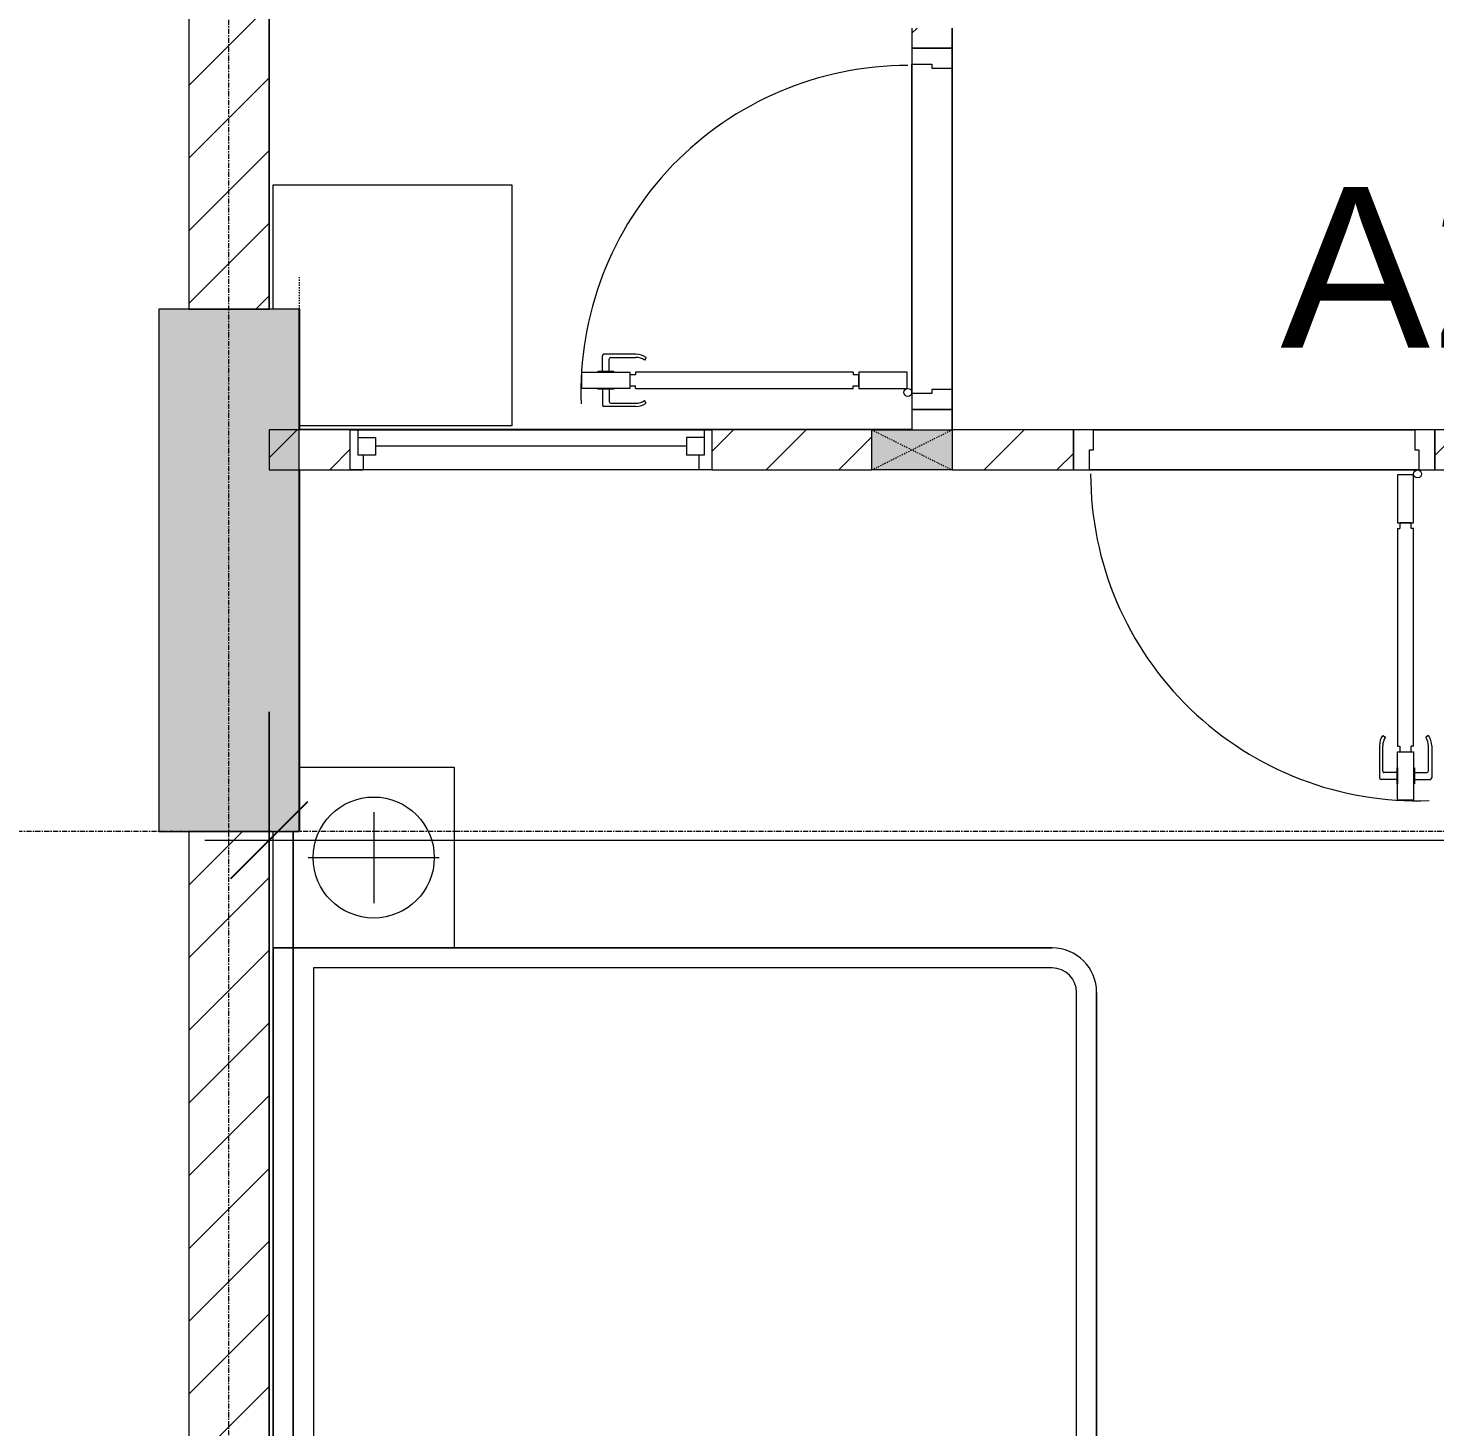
# Model space of a CAD drawing. Header units: millimetres. Extents: x 1591 to 240306, y -15958 to 82755.
# Drawn here: x 94054 to 97556, y 37754 to 41237 of the extents above; entities that cross this region are included whole.
import ezdxf

# ---------------------------------------------------------------- set-up
doc = ezdxf.new("R2010")
doc.units = ezdxf.units.MM
for name, pattern in [('Dash', [6, 3, -3]), ('Dash 1_8_', [6.35, 3.175, -3.175]), ('Grid Line', [22.225, 12.7, -3.175, 3.175, -3.175])]:
    doc.linetypes.add(name, pattern=pattern)
for name, color, linetype, lineweight in [('0-1', 7, 'Continuous', 5), ('A-ANNO-DIMS', 211, 'Continuous', 9), ('A-ANNO-DIMS-160', 211, 'Continuous', 9), ('A-AREA', 32, 'Dash 1_8_', 9), ('A-AREA-IDEN', 2, 'Continuous', 9), ('A-DETL-GENF-1', 9, 'Continuous', 9), ('A-DOOR-1', 254, 'Continuous', 9), ('A-DOOR-2', 9, 'Continuous', 9), ('A-FLOR-1', 250, 'Continuous', 9), ('A-FLOR-2', 9, 'Continuous', 9), ('A-GLAZ-1', 254, 'Continuous', 9), ('A-GLAZ-2', 9, 'Continuous', 9), ('A-WALL-1', 253, 'Continuous', 18), ('A-WALL-2', 9, 'Continuous', 9), ('A-WALL-3', 113, 'Continuous', 18), ('A-WALL-PATT-1', 10, 'Continuous', 9), ('A-WALL-PATT-2', 111, 'Continuous', 9), ('G-IMPT-1', 254, 'Continuous', 9), ('I-FURN-1', 254, 'Continuous', 9), ('S-COLS', 52, 'Continuous', 9), ('S-COLS-1', 52, 'Continuous', 5), ('S-COLS-2', 7, 'Continuous', 18), ('S-COLS-3', 254, 'Continuous', 9), ('S-COLS-4', 253, 'Continuous', 18), ('S-COLS-HDLN-1', 9, 'Dash', 9), ('S-GRID-1', 1, 'Grid Line', 9)]:
    doc.layers.add(name, color=color, linetype=linetype, lineweight=lineweight)
doc.styles.add('Arial_6', font='arial_0.ttf', dxfattribs={"height": 400})
doc.styles.add('UTM Avo', font='UTM Avo.ttf', dxfattribs={"width": 0.9, "height": 400})
doc.dimstyles.new('1_Dim_chi_tiet_2_5_1', dxfattribs={"dimscale": 304.8, "dimtxt": 399.720379, "dimasz": 0.629921, "dimexe": 0.524934, "dimexo": 0.0625, "dimgap": 0.052493, "dimtad": 1, "dimdec": 0, "dimrnd": 5, "dimzin": 0, "dimdsep": 46, "dimtxsty": 'UTM Avo', "dimblk1": 'OBLIQUE', "dimblk2": 'OBLIQUE', "dimsah": 1, "dimcen": 0.09, "dimdle": 0.524934, "dimazin": 0, "dimtfac": 1, "dimtdec": 4, "dimtix": 1, "dimtmove": 0, "dimatfit": 3, "dimfxl": 1.049869, "dimfxlon": 1, "dimtvp": 1, "dimtolj": 1, "dimtzin": 0, "dimarcsym": 2})
pattern_1 = [(45, (0, 0), (-90.50967, 90.50967), [])]
pattern_2 = [(45, (11001.35, 0), (-90.50967, 90.50967), [])]

# ---------------------------------------------------------------- blocks, each defined once
blk = doc.blocks.new('NCV_TKTC_KET CAU_rvt-1-TKCS_MB TẦNG 3-4')
at = {"layer": 'S-COLS-1'}
blk.add_hatch(color=256, dxfattribs=at).paths.add_polyline_path([(83727.6, 39236.9), (83727.6, 40536.9), (83377.6, 40536.9), (83377.6, 39236.9), (83519.1, 39236.9)])
at = {"layer": 'A-FLOR-1'}
for p, q in [((85252.5, 41237), (85252.5, 40237.8)), ((85252.5, 40237.8), (83727.6, 40237.8))]:
    blk.add_line(p, q, dxfattribs=at)
at = {"layer": 'S-COLS-2'}
for p, q in [((83727.6, 40536.9), (83377.6, 40536.9)), ((83377.6, 40536.9), (83377.6, 39236.9)), ((83727.6, 39236.9), (83727.6, 40536.9)), ((83377.6, 39236.9), (83727.6, 39236.9))]:
    blk.add_line(p, q, dxfattribs=at)
blk = doc.blocks.new('DOOR_CW_01 CANH MO-PANEL KINH - DIW_01-900x2200-CỬA GỖ VÂN LAMINATE-553393-TKCS_MB TẦNG 3-4')
at = {"layer": 'A-DETL-GENF-1'}
for p, q in [((-397, 872), (-357, 872)), ((-397, 752), (-397, 872)), ((-357, 872), (-357, 752)), ((-442, 737), (-442, 816.5)), ((-399, 820.5), (-438, 820.5)), ((-399, 831.8), (-397, 831.8)), ((-399, 792.2), (-399, 831.8)), ((-397, 792.2), (-397, 831.8)), ((-357, 792.2), (-357, 831.8)), ((-355, 831.8), (-357, 831.8)), ((-355, 792.2), (-355, 831.8)), ((-355, 820.5), (-316, 820.5)), ((-312, 737), (-312, 816.5)), ((-434, 799.5), (-434, 737)), ((-399, 803.5), (-430, 803.5)), ((-397, 792.2), (-399, 792.2)), ((-357, 792.2), (-355, 792.2)), ((-355, 803.5), (-324, 803.5)), ((-320, 799.5), (-320, 737)), ((-357, 752), (-397, 752)), ((-397, 738), (-391, 738)), ((-397, 738), (-397, 196)), ((-363, 752), (-391, 752)), ((-391, 752), (-391, 738)), ((-363, 738), (-363, 752)), ((-357, 738), (-363, 738)), ((-357, 196), (-357, 738)), ((-433.9, 711.2), (-427.3, 715.8)), ((-320.1, 711.2), (-326.7, 715.8)), ((-397, 196), (-391, 196)), ((-357, 182), (-397, 182)), ((-397, 182), (-397, 62)), ((-391, 196), (-391, 182)), ((-391, 182), (-363, 182)), ((-357, 196), (-363, 196)), ((-363, 182), (-363, 196)), ((-357, 62), (-357, 182)), ((-397, 62), (-357, 62))]:
    blk.add_line(p, q, dxfattribs=at)
blk.add_circle((-407, 60), 10, dxfattribs=at)
for centre, radius, start, end in [((-407, 60), 814, 360, 92), ((-438, 816.5), 4, 90, 180), ((-316, 816.5), 4, 0, 90), ((-430, 799.5), 4, 90, 180), ((-324, 799.5), 4, 360, 90), ((-397, 737), 45, 180, 215), ((-397, 737), 37, 180, 215), ((-357, 737), 37, 325, 0), ((-357, 737), 45, 325, 0)]:
    blk.add_arc(centre, radius, start, end, dxfattribs=at)
at = {"layer": 'A-DOOR-2'}
for p, q in [((-410, 50), (-450, 50)), ((-450, 50), (-450, -50)), ((-410, 0), (-410, 50)), ((-407, 50), (-382, 50)), ((450, 50), (410, 50)), ((410, 50), (410, 0)), ((450, -50), (450, 50)), ((-400, 0), (-410, 0)), ((-400, -50), (-400, 0)), ((410, 0), (400, 0)), ((400, 0), (400, -50)), ((-450, -50), (-400, -50)), ((400, -50), (450, -50))]:
    blk.add_line(p, q, dxfattribs=at)
blk = doc.blocks.new('M_Fixed - 900 x 1400-901191-TKCS_MB TẦNG 3-4')
at = {"layer": 'A-GLAZ-2'}
for p, q in [((-450, 37), (-418, 37)), ((-418, 0), (-418, 37)), ((418, 0), (418, 37)), ((450, 37), (418, 37)), ((-431, -63), (-431, 0)), ((-431, 0), (-387, 0)), ((-387, -44), (-387, 0)), ((387, 0), (431, 0)), ((387, -44), (387, 0)), ((431, -63), (431, 0)), ((-387, -22), (387, -22)), ((-450, -63), (-431, -63)), ((-431, -44), (-387, -44)), ((431, -44), (387, -44)), ((448.9, -63), (431, -63))]:
    blk.add_line(p, q, dxfattribs=at)
blk = doc.blocks.new('GIUONG NGU-2TAB-1600x2000 - GIUONG NGU-2TAB-1600x2000-V116-TKCS_MB TẦNG 3-4')
at = {"layer": 'I-FURN-1'}
for p, q in [((569.6, 2050), (1997.1, 2050)), ((1997.1, 2050), (569.6, 2050)), ((1997.1, 2000), (569.6, 2000)), ((458.5, 50), (458.5, 1938.9)), ((458.5, 1938.9), (458.5, 50)), ((508.5, 1938.9), (508.5, 100)), ((2058.2, 100), (2058.2, 1938.9)), ((2108.2, 1938.9), (2108.2, 50)), ((2108.2, 50), (2108.2, 1938.9)), ((8.5, 65), (8.5, 450.3)), ((8.5, 450.3), (458.5, 450.3)), ((8.5, 450.3), (458.5, 450.3)), ((8.5, 65), (8.5, 450.3)), ((458.5, 450.3), (458.5, 50)), ((458.5, 450.3), (458.5, 50)), ((2108.2, 50), (2108.2, 450.3)), ((2108.2, 450.3), (2558.2, 450.3)), ((2108.2, 450.3), (2108.2, 50)), ((2558.2, 450.3), (2108.2, 450.3)), ((2558.2, 450.3), (2558.2, 50)), ((2558.2, 50), (2558.2, 450.3)), ((233.5, 86.8), (233.5, 413.5)), ((2333.2, 86.8), (2333.2, 413.5)), ((120.2, 250.2), (346.8, 250.2)), ((2446.5, 250.2), (2219.8, 250.2)), ((508.5, 100), (2058.2, 100)), ((458.5, 50), (168.3, 50)), ((168.3, 50), (458.5, 50)), ((458.5, 50), (168.3, 50)), ((2108.2, 50), (458.5, 50)), ((458.5, 50), (458.5, 0)), ((458.5, 0), (458.5, 50)), ((458.5, 50), (2108.2, 50)), ((458.5, 50), (2108.2, 50)), ((2558.2, 50), (2108.2, 50)), ((2108.2, 50), (2558.2, 50)), ((2108.2, 0), (2108.2, 50)), ((2108.2, 50), (2108.2, 0)), ((2108.2, 50), (2558.2, 50)), ((2558.2, 50), (2558.2, 0)), ((458.5, 0), (168.3, 0)), ((2108.2, 0), (458.5, 0)), ((458.5, 0), (2108.2, 0)), ((2558.2, 0), (2108.2, 0))]:
    blk.add_line(p, q, dxfattribs=at)
for centre in [(233.5, 250.2), (2333.2, 250.2)]:
    blk.add_circle(centre, 150.7, dxfattribs=at)
for centre, radius, start, end in [((569.6, 1938.9), 111.1, 90, 180), ((569.6, 1938.9), 111.1, 90, 180), ((1997.1, 1938.9), 111.1, 0, 90), ((1997.1, 1938.9), 111.1, 360, 90), ((569.6, 1938.9), 61.1, 90, 180), ((1997.1, 1938.9), 61.1, 360, 90)]:
    blk.add_arc(centre, radius, start, end, dxfattribs=at)
blk = doc.blocks.new('MAY GIAT - MAY GIAT_dwg-V117-TKCS_MB TẦNG 3-4')
at = {"layer": 'G-IMPT-1'}
blk.add_line((315, 596.6), (5, 596.6), dxfattribs=at)
at = {"layer": 'G-IMPT-1', "flags": 128}
blk.add_lwpolyline([(5, 596.6), (5, 2.3), (605, 2.3), (605, 531.6)], dxfattribs=at)
blk = doc.blocks.new('MAY GIAT - MAY GIAT-V179-TKCS_MB TẦNG 3-4')
at = {"layer": 'I-FURN-1'}
for p, q in [((5, -2.3), (605, -2.3)), ((5, -596.6), (5, -2.3)), ((605, -2.3), (605, -531.6)), ((315, -596.6), (5, -596.6))]:
    blk.add_line(p, q, dxfattribs=at)
at = {"extrusion": (0, 0, -1), "zscale": -1, "rotation": 180}
blk.add_blockref('MAY GIAT - MAY GIAT_dwg-V117-TKCS_MB TẦNG 3-4', (0, 0), dxfattribs=at)
blk = doc.blocks.new('G1_SOF - BO TRU - 100x200-746114-TKCS_MB TẦNG 3-4')
at = {"layer": 'S-COLS'}
blk.add_hatch(color=256, dxfattribs=at).paths.add_polyline_path([(50, -100), (50, 100), (-50, 100), (-50, -100)])
at = {"layer": 'S-COLS-4'}
for p, q in [((-50, 100), (50, 100)), ((-50, -100), (-50, 100)), ((50, 100), (50, -100)), ((50, -100), (-50, -100))]:
    blk.add_line(p, q, dxfattribs=at)
at = {"layer": 'S-COLS-HDLN-1'}
for p, q in [((50, -100), (-50, 100)), ((-50, -100), (50, 100))]:
    blk.add_line(p, q, dxfattribs=at)
blk = doc.blocks.new('DOOR_CW_01 CANH MO-PANEL KINH - DIG_01-900x2200-CỬA NHÔM KÍNH-901226-TKCS_MB TẦNG 3-4')
at = {"layer": 'A-DETL-GENF-1'}
for p, q in [((-397, 872), (-357, 872)), ((-397, 752), (-397, 872)), ((-357, 872), (-357, 752)), ((-442, 737), (-442, 816.5)), ((-399, 820.5), (-438, 820.5)), ((-399, 831.8), (-397, 831.8)), ((-399, 792.2), (-399, 831.8)), ((-397, 792.2), (-397, 831.8)), ((-357, 792.2), (-357, 831.8)), ((-355, 831.8), (-357, 831.8)), ((-355, 792.2), (-355, 831.8)), ((-355, 820.5), (-316, 820.5)), ((-312, 737), (-312, 816.5)), ((-434, 799.5), (-434, 737)), ((-399, 803.5), (-430, 803.5)), ((-397, 792.2), (-399, 792.2)), ((-357, 792.2), (-355, 792.2)), ((-355, 803.5), (-324, 803.5)), ((-320, 799.5), (-320, 737)), ((-357, 752), (-397, 752)), ((-397, 738), (-391, 738)), ((-397, 738), (-397, 196)), ((-363, 752), (-391, 752)), ((-391, 752), (-391, 738)), ((-363, 738), (-363, 752)), ((-357, 738), (-363, 738)), ((-357, 196), (-357, 738)), ((-433.9, 711.2), (-427.3, 715.8)), ((-320.1, 711.2), (-326.7, 715.8)), ((-397, 196), (-391, 196)), ((-357, 182), (-397, 182)), ((-397, 182), (-397, 62)), ((-391, 196), (-391, 182)), ((-391, 182), (-363, 182)), ((-357, 196), (-363, 196)), ((-363, 182), (-363, 196)), ((-357, 62), (-357, 182)), ((-397, 62), (-357, 62))]:
    blk.add_line(p, q, dxfattribs=at)
blk.add_circle((-407, 60), 10, dxfattribs=at)
for centre, radius, start, end in [((-407, 60), 814, 360, 92), ((-438, 816.5), 4, 90, 180), ((-316, 816.5), 4, 0, 90), ((-430, 799.5), 4, 90, 180), ((-324, 799.5), 4, 360, 90), ((-397, 737), 45, 180, 215), ((-397, 737), 37, 180, 215), ((-357, 737), 37, 325, 0), ((-357, 737), 45, 325, 0)]:
    blk.add_arc(centre, radius, start, end, dxfattribs=at)
at = {"layer": 'A-DOOR-2'}
for p, q in [((-410, 50), (-450, 50)), ((-450, 50), (-450, -50)), ((-410, 0), (-410, 50)), ((-407, 50), (-382, 50)), ((450, 50), (410, 50)), ((410, 50), (410, 0)), ((450, -50), (450, 50)), ((-400, 0), (-410, 0)), ((-400, -50), (-400, 0)), ((410, 0), (400, 0)), ((400, 0), (400, -50)), ((-450, -50), (-400, -50)), ((400, -50), (450, -50))]:
    blk.add_line(p, q, dxfattribs=at)
blk = doc.blocks.new('NCV_TKTC_TANG 3 - 4_rvt-2-TKCS_MB TẦNG 3-4')
at = {"layer": 'A-WALL-PATT-1'}
h = blk.add_hatch(dxfattribs=at)
h.set_pattern_fill('FP_1', color=256, style=0, pattern_type=2)
h.set_pattern_definition(pattern_1)
h.paths.add_polyline_path([(85252.6, 40236.9), (85352.6, 40236.9), (85352.6, 40286.9), (85252.6, 40286.9)])
h.paths.add_polyline_path([(85352.6, 41186.9), (85352.6, 41236.9), (85252.6, 41236.9), (85252.6, 41186.9)])
h = blk.add_hatch(dxfattribs=at)
h.set_pattern_fill('FP_1', color=256, style=0, pattern_type=2)
h.set_pattern_definition(pattern_1)
h.paths.add_polyline_path([(83652.6, 40136.9), (83854.6, 40136.9), (83854.6, 40236.9), (83652.6, 40236.9)])
h.paths.add_polyline_path([(84754.6, 40136.9), (85152.6, 40136.9), (85152.6, 40236.9), (84754.6, 40236.9)])
h.paths.add_polyline_path([(85352.6, 40136.9), (85654.6, 40136.9), (85654.6, 40236.9), (85352.6, 40236.9), (85352.6, 40212.1)])
h.paths.add_polyline_path([(86554.6, 40136.9), (86854.2, 40136.9), (86854.2, 40236.9), (86554.6, 40236.9)])
h.paths.add_polyline_path([(87654.2, 40136.9), (88452.6, 40136.9), (88452.6, 40236.9), (87654.2, 40236.9)])
at = {"layer": 'A-FLOR-2'}
for p, q in [((83652.7, 43836.9), (83652.7, 40536.9)), ((85352.7, 41236.9), (85352.7, 40236.9)), ((85352.7, 40287.4), (85352.7, 41187.4)), ((85252.7, 41146.9), (85252.7, 40326.9)), ((83727.7, 40536.9), (83727.7, 40246.9)), ((83727.7, 40246.9), (83727.7, 40236.9)), ((85704.6, 40236.9), (86504.6, 40236.9)), ((86504.6, 40236.9), (85704.6, 40236.9)), ((83727.7, 40136.9), (83727.7, 39396.7)), ((86514.6, 40136.9), (85694.6, 40136.9)), ((85694.6, 40136.9), (86514.6, 40136.9)), ((83727.7, 39396.7), (83727.7, 39236.9)), ((83652.7, 39236.9), (83652.7, 35737.4))]:
    blk.add_line(p, q, dxfattribs=at)
at = {"layer": 'A-WALL-1'}
for p, q in [((85252.6, 41236.9), (85252.6, 41186.9)), ((85352.6, 41186.9), (85352.6, 41236.9)), ((85252.6, 41186.9), (85352.6, 41186.9)), ((85252.6, 40286.9), (85252.6, 40236.9)), ((85352.6, 40286.9), (85252.6, 40286.9)), ((85352.6, 40236.9), (85352.6, 40286.9)), ((83854.6, 40236.9), (83652.6, 40236.9)), ((83652.6, 40236.9), (83652.6, 40136.9)), ((83854.6, 40136.9), (83854.6, 40236.9)), ((85152.6, 40236.9), (84754.6, 40236.9)), ((84754.6, 40236.9), (84754.6, 40136.9)), ((85654.6, 40236.9), (85352.6, 40236.9)), ((85654.6, 40136.9), (85654.6, 40236.9)), ((86854.2, 40236.9), (86554.6, 40236.9)), ((86554.6, 40236.9), (86554.6, 40136.9)), ((83652.6, 40136.9), (83854.6, 40136.9)), ((84754.6, 40136.9), (85152.6, 40136.9)), ((85352.6, 40136.9), (85654.6, 40136.9)), ((86554.6, 40136.9), (86652.6, 40136.9))]:
    blk.add_line(p, q, dxfattribs=at)
at = {"layer": 'A-WALL-2'}
for p, q in [((85252.6, 40326.9), (85252.6, 41146.9)), ((85352.6, 41136.9), (85352.6, 40336.9)), ((83854.6, 40236.9), (84754.6, 40236.9)), ((85704.6, 40236.9), (86504.6, 40236.9)), ((84754.6, 40136.9), (83854.6, 40136.9)), ((86514.6, 40136.9), (85694.6, 40136.9))]:
    blk.add_line(p, q, dxfattribs=at)
at = {"layer": 'A-DOOR-1'}
for name, p, rotation in [('DOOR_CW_01 CANH MO-PANEL KINH - DIG_01-900x2200-CỬA NHÔM KÍNH-901226-TKCS_MB TẦNG 3-4', (85302.6, 40736.9), 90.0000000000011), ('DOOR_CW_01 CANH MO-PANEL KINH - DIW_01-900x2200-CỬA GỖ VÂN LAMINATE-553393-TKCS_MB TẦNG 3-4', (86104.6, 40186.9), 180)]:
    blk.add_blockref(name, p, dxfattribs=dict(at, rotation=rotation))
at = {"layer": 'A-GLAZ-1', "rotation": 180}
blk.add_blockref('M_Fixed - 900 x 1400-901191-TKCS_MB TẦNG 3-4', (84304.6, 40173.9), dxfattribs=at)
at = {"layer": 'I-FURN-1'}
for name, p, rotation in [('MAY GIAT - MAY GIAT-V179-TKCS_MB TẦNG 3-4', (84259.2, 40851.9), 270.0000000000002), ('GIUONG NGU-2TAB-1600x2000 - GIUONG NGU-2TAB-1600x2000-V116-TKCS_MB TẦNG 3-4', (83662.6, 39405.2), 269.9999999999995)]:
    blk.add_blockref(name, p, dxfattribs=dict(at, rotation=rotation))
at = {"layer": 'S-COLS-3', "rotation": 270.0000000000007}
blk.add_blockref('G1_SOF - BO TRU - 100x200-746114-TKCS_MB TẦNG 3-4', (85252.6, 40186.9), dxfattribs=at)
blk = doc.blocks.new('DIMBLOCK339-TKCS_MB TẦNG 3-4')
at = {"layer": 'A-ANNO-DIMS-160'}
for p, q in [((94653.9, 39534.8), (94653.9, 39054.8)), ((94653.9, 39214.8), (94653.9, 39534.8)), ((102653.9, 39534.8), (102653.9, 39054.8)), ((102653.9, 39214.8), (102653.9, 39534.8)), ((94493.9, 39214.8), (102813.9, 39214.8))]:
    blk.add_line(p, q, dxfattribs=at)
at = {"layer": 'A-ANNO-DIMS-160', "lineweight": 25}
for p, q in [((94653.9, 39214.8), (94749.9, 39310.8)), ((102653.9, 39214.8), (102749.9, 39310.8)), ((94653.9, 39214.8), (94557.9, 39118.8)), ((102653.9, 39214.8), (102557.9, 39118.8))]:
    blk.add_line(p, q, dxfattribs=at)
at = {"layer": 'A-ANNO-DIMS-160', "color": 0, "insert": (98106.1, 39734.4), "char_height": 400, "width": 1314.636, "attachment_point": 1, "line_spacing_factor": 1.110334, "style": 'UTM Avo'}
blk.add_mtext('8000', dxfattribs=at)
blk = doc.blocks.new('_Oblique')
at = {"color": 0, "linetype": 'ByBlock', "lineweight": -2}
blk.add_line((-0.5, -0.5), (0.5, 0.5), dxfattribs=at)

msp = doc.modelspace()

# ---------------------------------------------------------------- hatches: boundary and pattern name
at = {"layer": 'A-WALL-PATT-2'}
h = msp.add_hatch(dxfattribs=at)
h.set_pattern_fill('FP_1', color=256, style=0, pattern_type=2)
h.set_pattern_definition(pattern_2)
h.paths.add_polyline_path([(94453.9, 40536.9), (94653.9, 40536.9), (94653.9, 43837), (94453.9, 43837), (94453.9, 42664.6)])
h = msp.add_hatch(dxfattribs=at)
h.set_pattern_fill('FP_1', color=256, style=0, pattern_type=2)
h.set_pattern_definition(pattern_2)
h.paths.add_polyline_path([(94653.9, 35737.4), (94653.9, 39236.9), (94453.9, 39236.9), (94453.9, 35737.4), (94653.9, 35737.4)])

# ---------------------------------------------------------------- linework, layer by layer
at = {"layer": 'A-AREA'}
msp.add_line((94728.9, 40617.2), (94728.9, 40536.9), dxfattribs=at)
at = {"layer": 'A-WALL-3'}
for p, q in [((94453.9, 43837), (94453.9, 40536.9)), ((94653.9, 40536.9), (94653.9, 43837)), ((94453.9, 40536.9), (94653.9, 40536.9)), ((94653.9, 39236.9), (94453.9, 39236.9)), ((94453.9, 39236.9), (94453.9, 35737.4)), ((94653.9, 35737.4), (94653.9, 39236.9))]:
    msp.add_line(p, q, dxfattribs=at)
at = {"layer": 'S-GRID-1'}
for p, q in [((94553.9, 19175.3), (94553.9, 76690.4)), ((139245.7, 39236.9), (45492.6, 39236.9))]:
    msp.add_line(p, q, dxfattribs=at)

# ---------------------------------------------------------------- block references
at = {"layer": '0-1'}
for name in ['NCV_TKTC_KET CAU_rvt-1-TKCS_MB TẦNG 3-4', 'NCV_TKTC_TANG 3 - 4_rvt-2-TKCS_MB TẦNG 3-4']:
    msp.add_blockref(name, (11001.4, 0), dxfattribs=at)

# ---------------------------------------------------------------- texts
at = {"layer": 'A-AREA-IDEN', "insert": (98289.8, 40435.9), "char_height": 400, "width": 2233.6, "attachment_point": 8, "line_spacing_factor": 0.936439, "style": 'Arial_6'}
msp.add_mtext('\\pt8,16,24,32,40,48,56,64,72,80,88,96,104,112,120,128,136,144,152,160,168,176,184,192,200,208,216,224,232,240,248,256;A2.03.10', dxfattribs=at)

# ---------------------------------------------------------------- dimensions: what is measured, and where the dimension line sits
at = {"layer": 'A-ANNO-DIMS'}
dim = msp.add_linear_dim(base=(102653.9, 39214.8), p1=(94653.9, 39534.8), p2=(102653.9, 39534.8), dimstyle='1_Dim_chi_tiet_2_5_1', override={"dimpost": '<>', "dimfxl": 8000}, dxfattribs=at)
dim.commit()
dim.dimension.update_dxf_attribs({"geometry": 'DIMBLOCK339-TKCS_MB TẦNG 3-4', "text_midpoint": (98653.9, 39437.8)})

doc.saveas('drawing.dxf')
